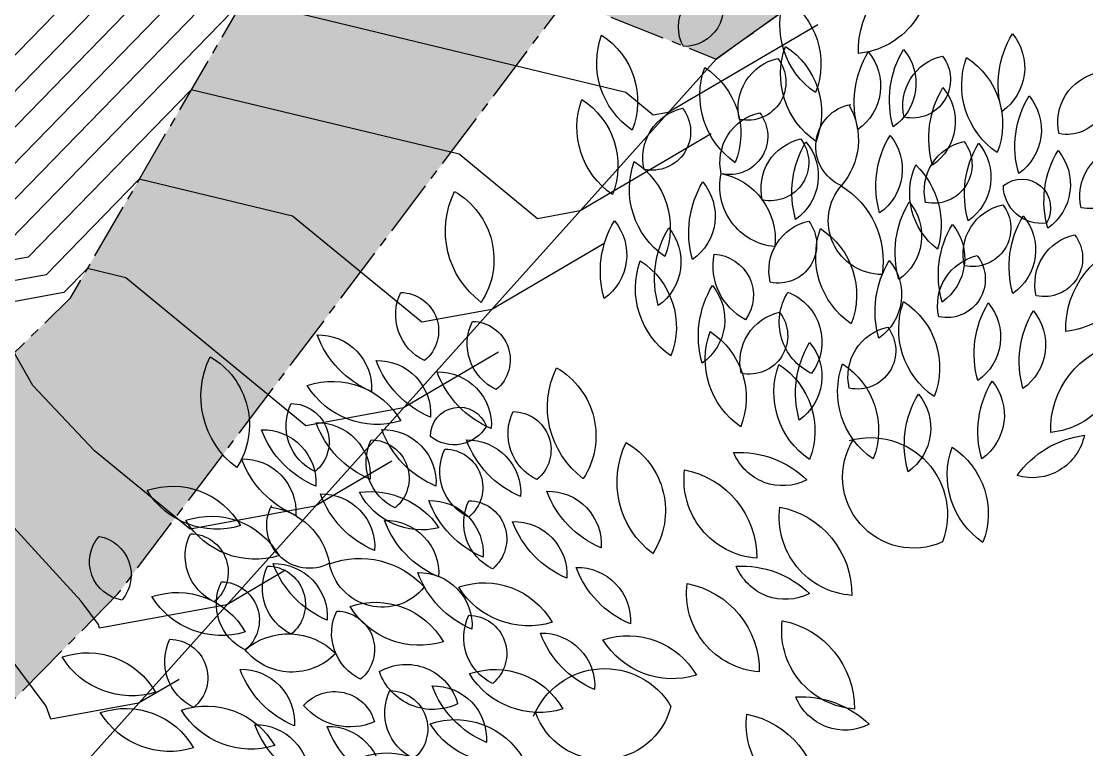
# Model space of a CAD drawing. Header units: metres. Extents: x 1097510 to 2158594, y 877039 to 1751652.
# Drawn here: x 1097738.58 to 1097752.78, y 877195.64 to 877205.34 of the extents above; entities that cross this region are included whole.
import ezdxf

# ---------------------------------------------------------------- set-up
doc = ezdxf.new("R2010")
doc.units = ezdxf.units.M
doc.header["$XCLIPFRAME"] = 0
doc.linetypes.add('CENTER2', pattern=[1.125, 0.75, -0.125, 0.125, -0.125])
for name, color, linetype in [('C-TOPO-MAJR', 9, 'Continuous'), ('C-TOPO-MINR', 8, 'Continuous'), ('DWGAUTOCAD.COM', 7, 'Continuous'), ('Foto Dron', 7, 'Continuous'), ('Via', 7, 'CENTER2')]:
    doc.layers.add(name, color=color, linetype=linetype)
picture_1 = doc.add_image_def('image1.tif', size_in_pixel=(3465, 4096))

# ---------------------------------------------------------------- blocks, each defined once
blk = doc.blocks.new('A$C74456AAD')
at = {"color": 66, "linetype": 'Continuous'}
for centre, radius, start, end in [((2.872, 4.9539), 0.207, 171.3398, 264.5004), ((2.6169, 4.7551), 0.2354, 358.2313, 77.6088), ((3.3116, 4.8699), 0.1036, 151.8898, 270.9541), ((3.2246, 4.8168), 0.1021, 330.379, 92.4649), ((3.1586, 4.7207), 0.2075, 122.7665, 201.5097), ((2.8438, 4.8222), 0.2153, 304.4389, 19.8373), ((2.5538, 4.71), 0.1402, 140.1886, 235.0264), ((2.2254, 4.6661), 0.258, 344.0211, 31.194), ((3.6418, 4.6219), 0.2075, 122.7665, 201.5097), ((3.327, 4.7234), 0.2153, 304.4389, 19.8373), ((2.8407, 4.6689), 0.1402, 140.1886, 235.0264), ((2.5123, 4.6251), 0.258, 344.0211, 31.194), ((2.9337, 4.6623), 0.1402, 140.1886, 235.0264), ((2.6053, 4.6184), 0.258, 344.0211, 31.194), ((3.157, 4.5919), 0.2075, 122.7665, 201.5097), ((2.8422, 4.6934), 0.2153, 304.4389, 19.8373), ((2.6792, 4.5625), 0.2075, 122.7665, 201.5097), ((2.3644, 4.664), 0.2153, 304.4389, 19.8373), ((2.7104, 4.6788), 0.1012, 142.2033, 282.1281), ((2.6016, 4.6103), 0.1336, 346.7912, 77.5402), ((3.1445, 4.6728), 0.1012, 142.2033, 282.1281), ((3.0357, 4.6043), 0.1336, 346.7912, 77.5402), ((3.3698, 4.5361), 0.2075, 122.7665, 201.5097), ((3.055, 4.6375), 0.2153, 304.4389, 19.8373), ((2.7369, 4.5682), 0.1402, 140.1886, 235.0264), ((2.4086, 4.5243), 0.258, 344.0211, 31.194), ((2.5098, 4.5461), 0.1402, 140.1886, 235.0264), ((2.1814, 4.5022), 0.258, 344.0211, 31.194), ((3.0366, 4.52), 0.1844, 149.87, 220.8458), ((2.852, 4.5027), 0.1127, 293.573, 79.8151), ((3.6939, 4.452), 0.2075, 122.7665, 201.5097), ((3.3791, 4.5535), 0.2153, 304.4389, 19.8373), ((3.1925, 4.5295), 0.1012, 142.2033, 282.1281), ((3.0837, 4.461), 0.1336, 346.7912, 77.5402), ((3.3958, 4.5413), 0.1012, 142.2033, 282.1281), ((3.287, 4.4729), 0.1336, 346.7912, 77.5402), ((2.8765, 4.4422), 0.1402, 140.1886, 235.0264), ((2.5481, 4.3983), 0.258, 344.0211, 31.194), ((2.6429, 4.4215), 0.1402, 140.1886, 235.0264), ((2.3145, 4.3777), 0.258, 344.0211, 31.194), ((2.6537, 4.4541), 0.1012, 142.2033, 282.1281), ((2.5449, 4.3856), 0.1336, 346.7912, 77.5402), ((3.0981, 4.4252), 0.1402, 140.1886, 235.0264), ((3.0843, 4.4605), 0.1012, 142.2033, 282.1281), ((2.7697, 4.3814), 0.258, 344.0211, 31.194), ((2.9755, 4.392), 0.1336, 346.7912, 77.5402), ((2.4332, 4.4021), 0.1402, 140.1886, 235.0264), ((2.1048, 4.3583), 0.258, 344.0211, 31.194), ((2.8545, 4.296), 0.2205, 134.1393, 196.871), ((2.5324, 4.3793), 0.1845, 307.0325, 23.9777), ((3.5557, 4.2885), 0.2075, 122.7665, 201.5097), ((3.2408, 4.39), 0.2153, 304.4389, 19.8373), ((2.4213, 4.3406), 0.0762, 50.5291, 211.4743), ((3.2488, 4.2573), 0.1774, 101.3059, 186.1366), ((3.058, 4.3973), 0.1596, 275.1553, 12.2872), ((2.3699, 4.3997), 0.0998, 262.184, 359.8194), ((3.0179, 4.2012), 0.231, 121.3181, 189.0098), ((2.7899, 4.3067), 0.1417, 269.9441, 40.8458), ((3.3701, 4.3194), 0.1402, 140.1886, 235.0264), ((3.0417, 4.2756), 0.258, 344.0211, 31.194), ((4.0204, 4.2046), 0.207, 119.9112, 213.0719), ((3.7059, 4.2801), 0.2354, 306.8028, 26.1803), ((2.8257, 4.2667), 0.1402, 140.1886, 235.0264), ((2.4973, 4.2228), 0.258, 344.0211, 31.194), ((2.5514, 4.287), 0.1012, 142.2033, 282.1281), ((2.4426, 4.2186), 0.1336, 346.7912, 77.5402), ((2.5251, 4.2298), 0.1402, 140.1886, 235.0264), ((2.1967, 4.186), 0.258, 344.0211, 31.194), ((3.0634, 4.2437), 0.1012, 142.2033, 282.1281), ((2.9546, 4.1753), 0.1336, 346.7912, 77.5402), ((3.6032, 4.2168), 0.1402, 140.1886, 235.0264), ((3.2748, 4.173), 0.258, 344.0211, 31.194), ((2.7118, 4.2074), 0.1402, 140.1886, 235.0264), ((2.3834, 4.1635), 0.258, 344.0211, 31.194), ((3.0643, 4.1115), 0.2075, 122.7665, 201.5097), ((2.7495, 4.2129), 0.2153, 304.4389, 19.8373), ((3.4602, 4.198), 0.1402, 140.1886, 235.0264), ((3.1318, 4.1542), 0.258, 344.0211, 31.194), ((2.3619, 4.2079), 0.1012, 142.2033, 282.1281), ((2.2531, 4.1395), 0.1336, 346.7912, 77.5402), ((2.6186, 4.1527), 0.1012, 142.2033, 282.1281), ((2.5098, 4.0843), 0.1336, 346.7912, 77.5402), ((3.2381, 4.1096), 0.1091, 92.8394, 215.7308), ((3.074, 4.1886), 0.1616, 297.8986, 10.6717), ((2.8785, 4.1122), 0.1402, 140.1886, 235.0264), ((2.5502, 4.0683), 0.258, 344.0211, 31.194), ((3.5396, 4.0265), 0.2075, 122.7665, 201.5097), ((3.2248, 4.128), 0.2153, 304.4389, 19.8373), ((3.3447, 4.0461), 0.1402, 140.1886, 235.0264), ((3.0163, 4.0023), 0.258, 344.0211, 31.194), ((3.089, 3.9873), 0.1406, 111.1811, 216.3662), ((2.9109, 4.0391), 0.1499, 295.6409, 31.9064), ((4.0604, 4.0164), 0.1012, 90.7747, 230.6995), ((2.6174, 4.0003), 0.1402, 140.1886, 235.0264), ((2.289, 3.9564), 0.258, 344.0211, 31.194), ((2.8454, 3.9193), 0.2075, 122.7665, 201.5097), ((2.5306, 4.0208), 0.2153, 304.4389, 19.8373), ((2.4985, 3.9794), 0.1402, 140.1886, 235.0264), ((2.1701, 3.9355), 0.258, 344.0211, 31.194), ((3.1398, 4.0035), 0.1012, 142.2033, 282.1281), ((3.031, 3.935), 0.1336, 346.7912, 77.5402), ((2.8549, 3.9643), 0.1012, 142.2033, 282.1281), ((2.7461, 3.8958), 0.1336, 346.7912, 77.5402), ((3.8715, 3.9401), 0.1012, 90.7747, 230.6995), ((3.7502, 3.9825), 0.1336, 295.3626, 26.1116), ((3.3556, 3.8399), 0.2075, 122.7665, 201.5097), ((3.0408, 3.9413), 0.2153, 304.4389, 19.8373), ((3.0884, 3.8962), 0.1402, 140.1886, 235.0264), ((2.76, 3.8523), 0.258, 344.0211, 31.194), ((4.6652, 3.7688), 0.207, 119.9112, 213.0719), ((4.3507, 3.8444), 0.2354, 306.8028, 26.1803), ((3.7513, 3.7397), 0.207, 119.9112, 213.0719), ((3.4368, 3.8152), 0.2354, 306.8028, 26.1803), ((3.9602, 3.7679), 0.1402, 88.76, 183.5979), ((3.7212, 3.9973), 0.258, 292.5925, 339.7654), ((4.2391, 3.6756), 0.2075, 71.3379, 150.0811), ((4.1221, 3.9849), 0.2153, 253.0103, 328.4087), ((4.3493, 3.7237), 0.1012, 90.7747, 230.6995), ((4.228, 3.7661), 0.1336, 295.3626, 26.1116), ((3.764, 3.7025), 0.1012, 90.7747, 230.6995), ((3.6426, 3.7449), 0.1336, 295.3626, 26.1116), ((3.9047, 3.7389), 0.0762, 359.1006, 160.0457), ((4.2795, 3.634), 0.1402, 88.76, 183.5979), ((4.0404, 3.8633), 0.258, 292.5925, 339.7654), ((3.9189, 3.8159), 0.0998, 210.7555, 308.3908), ((4.1062, 3.616), 0.1402, 88.76, 183.5979), ((3.8671, 3.8454), 0.258, 292.5925, 339.7654), ((4.4229, 3.6156), 0.1402, 88.76, 183.5979), ((4.1839, 3.845), 0.258, 292.5925, 339.7654), ((3.5679, 3.5424), 0.207, 119.9112, 213.0719), ((3.2533, 3.6179), 0.2354, 306.8028, 26.1803), ((3.8828, 3.5886), 0.1402, 88.76, 183.5979), ((3.6438, 3.818), 0.258, 292.5925, 339.7654), ((4.1383, 3.6279), 0.1012, 90.7747, 230.6995), ((4.017, 3.6703), 0.1336, 295.3626, 26.1116), ((3.9439, 3.6037), 0.1012, 90.7747, 230.6995), ((3.8226, 3.6461), 0.1336, 295.3626, 26.1116), ((4.4757, 3.5388), 0.1402, 88.76, 183.5979), ((4.2367, 3.7682), 0.258, 292.5925, 339.7654), ((4.6616, 3.3994), 0.2075, 71.3379, 150.0811), ((3.6704, 3.4533), 0.1402, 88.76, 183.5979), ((3.4314, 3.6827), 0.258, 292.5925, 339.7654), ((3.8808, 3.4675), 0.1012, 90.7747, 230.6995), ((3.7595, 3.5099), 0.1336, 295.3626, 26.1116), ((3.9817, 3.4287), 0.1402, 88.76, 183.5979), ((3.7427, 3.658), 0.258, 292.5925, 339.7654), ((4.1399, 3.3723), 0.2205, 82.7107, 145.4424), ((4.0042, 3.6761), 0.1845, 255.604, 332.5491), ((4.2679, 3.4463), 0.1402, 88.76, 183.5979), ((4.0289, 3.6757), 0.258, 292.5925, 339.7654), ((4.5446, 3.7088), 0.2153, 253.0103, 328.4087), ((4.3, 3.5032), 0.1127, 242.1444, 28.3865), ((4.4286, 3.3696), 0.1844, 98.4414, 169.4173), ((3.7609, 3.3733), 0.1402, 88.76, 183.5979), ((3.5219, 3.6027), 0.258, 292.5925, 339.7654), ((4.0991, 3.3766), 0.1402, 88.76, 183.5979), ((3.86, 3.606), 0.258, 292.5925, 339.7654), ((4.5599, 3.3203), 0.2075, 71.3379, 150.0811), ((4.4429, 3.6297), 0.2153, 253.0103, 328.4087), ((4.6153, 3.3805), 0.1012, 90.7747, 230.6995), ((4.494, 3.4229), 0.1336, 295.3626, 26.1116), ((4.8736, 3.3728), 0.1036, 100.4612, 219.5256), ((4.7779, 3.4076), 0.1021, 278.9504, 41.0363), ((4.1677, 3.1854), 0.231, 69.8895, 137.5812), ((4.108, 3.4295), 0.1417, 218.5156, 349.4173), ((4.3929, 3.2625), 0.1402, 88.76, 183.5979), ((4.1538, 3.4919), 0.258, 292.5925, 339.7654), ((3.5935, 3.2526), 0.1402, 88.76, 183.5979), ((3.3544, 3.482), 0.258, 292.5925, 339.7654), ((4.0112, 3.2389), 0.1402, 88.76, 183.5979), ((3.7722, 3.4683), 0.258, 292.5925, 339.7654), ((4.4118, 3.2952), 0.1012, 90.7747, 230.6995), ((4.2904, 3.3376), 0.1336, 295.3626, 26.1116), ((3.8398, 3.1446), 0.2075, 71.3379, 150.0811), ((4.5332, 3.2536), 0.1012, 90.7747, 230.6995), ((4.4119, 3.296), 0.1336, 295.3626, 26.1116), ((3.7228, 3.454), 0.2153, 253.0103, 328.4087), ((4.6489, 3.1191), 0.2075, 71.3379, 150.0811), ((4.532, 3.4285), 0.2153, 253.0103, 328.4087), ((4.1265, 3.0933), 0.2075, 71.3379, 150.0811), ((4.0095, 3.4027), 0.2153, 253.0103, 328.4087), ((3.8808, 3.1652), 0.1012, 90.7747, 230.6995), ((3.7595, 3.2076), 0.1336, 295.3626, 26.1116), ((4.2293, 3.1764), 0.1012, 90.7747, 230.6995), ((4.1079, 3.2188), 0.1336, 295.3626, 26.1116), ((3.4594, 3.0051), 0.2075, 71.3379, 150.0811), ((3.6877, 3.0795), 0.1402, 88.76, 183.5979), ((3.4487, 3.3089), 0.258, 292.5925, 339.7654), ((4.3555, 3.04), 0.1774, 49.8773, 134.7081), ((4.6692, 3.1021), 0.1012, 90.7747, 230.6995), ((4.5479, 3.1445), 0.1336, 295.3626, 26.1116), ((3.3424, 3.3145), 0.2153, 253.0103, 328.4087), ((4.346, 3.2764), 0.1596, 223.7267, 320.8587), ((4.8857, 2.96), 0.2075, 71.3379, 150.0811), ((4.7687, 3.2694), 0.2153, 253.0103, 328.4087), ((3.5211, 2.9229), 0.203, 22.5331, 149.3657), ((3.8115, 2.9161), 0.2075, 71.3379, 150.0811), ((4.0448, 2.9965), 0.1406, 59.7525, 164.9377), ((4.4797, 2.9839), 0.1402, 88.76, 183.5979), ((4.2407, 3.2132), 0.258, 292.5925, 339.7654), ((3.6946, 3.2255), 0.2153, 253.0103, 328.4087), ((3.9743, 3.168), 0.1499, 244.2123, 340.4778), ((3.9731, 2.9402), 0.1402, 88.76, 183.5979), ((3.7341, 3.1696), 0.258, 292.5925, 339.7654), ((4.0891, 2.9669), 0.1012, 90.7747, 230.6995), ((3.9678, 3.0093), 0.1336, 295.3626, 26.1116), ((4.2334, 2.9562), 0.1091, 41.4109, 164.3023), ((3.5276, 3.073), 0.187, 194.4661, 340.6139), ((4.1928, 3.1338), 0.1616, 246.4701, 319.2431), ((4.5713, 2.8195), 0.2075, 71.3379, 150.0811), ((4.4543, 3.1289), 0.2153, 253.0103, 328.4087), ((4.7853, 2.8133), 0.2075, 71.3379, 150.0811), ((4.6683, 3.1227), 0.2153, 253.0103, 328.4087), ((3.9152, 2.784), 0.2075, 71.3379, 150.0811), ((3.7982, 3.0933), 0.2153, 253.0103, 328.4087), ((4.2502, 2.8333), 0.1402, 88.76, 183.5979), ((4.0112, 3.0627), 0.258, 292.5925, 339.7654), ((4.441, 2.8377), 0.1402, 88.76, 183.5979), ((4.2019, 3.0671), 0.258, 292.5925, 339.7654), ((4.0958, 2.6961), 0.2075, 71.3379, 150.0811)]:
    blk.add_arc(centre, radius, start, end, dxfattribs=at)
at = {"color": 62, "linetype": 'Continuous'}
for centre, radius, start, end in [((2.3013, 4.6354), 0.1012, 142.2033, 282.1281), ((2.1925, 4.5669), 0.1336, 346.7912, 77.5402), ((2.2433, 4.4401), 0.1012, 142.2033, 282.1281), ((2.1345, 4.3717), 0.1336, 346.7912, 77.5402), ((2.325, 4.2212), 0.207, 171.3398, 264.5004), ((2.0698, 4.0224), 0.2354, 358.2313, 77.6088), ((3.939, 4.0588), 0.1336, 295.3626, 26.1116), ((4.2761, 3.8656), 0.1402, 88.76, 183.5979), ((4.0371, 4.095), 0.258, 292.5925, 339.7654), ((2.3649, 3.9547), 0.207, 171.3398, 264.5004), ((2.1097, 3.756), 0.2354, 358.2313, 77.6088), ((4.1205, 3.7978), 0.1402, 88.76, 183.5979), ((3.8815, 4.0272), 0.258, 292.5925, 339.7654), ((3.0064, 3.7548), 0.2075, 122.7665, 201.5097), ((2.6916, 3.8562), 0.2153, 304.4389, 19.8373), ((3.1744, 3.7534), 0.2075, 122.7665, 201.5097), ((2.8596, 3.8549), 0.2153, 304.4389, 19.8373), ((2.6074, 3.7941), 0.1402, 140.1886, 235.0264), ((2.279, 3.7502), 0.258, 344.0211, 31.194), ((2.8015, 3.7599), 0.1402, 140.1886, 235.0264), ((2.4731, 3.716), 0.258, 344.0211, 31.194), ((2.2231, 3.4853), 0.258, 35.4496, 82.6225), ((2.3936, 3.7694), 0.1402, 191.6172, 286.455), ((2.7173, 3.535), 0.2075, 122.7665, 201.5097), ((2.4025, 3.6364), 0.2153, 304.4389, 19.8373), ((2.8201, 3.5319), 0.203, 73.9616, 200.7943), ((2.7067, 3.6306), 0.187, 245.8947, 32.0424), ((3.1672, 3.438), 0.258, 86.8782, 134.0511), ((3.0513, 3.7484), 0.1402, 243.0457, 337.8836), ((3.3557, 3.4191), 0.2354, 101.0885, 180.466), ((3.1051, 3.6236), 0.207, 274.1969, 7.3576), ((3.1048, 3.3209), 0.2354, 101.0885, 180.466), ((2.8542, 3.5254), 0.207, 274.1969, 7.3576), ((3.1604, 3.1383), 0.258, 86.8782, 134.0511), ((3.0446, 3.4487), 0.1402, 243.0457, 337.8836), ((3.3489, 3.1194), 0.2354, 101.0885, 180.466), ((3.0984, 3.3239), 0.207, 274.1969, 7.3576), ((3.0981, 3.0212), 0.2354, 101.0885, 180.466), ((2.8475, 3.2258), 0.207, 274.1969, 7.3576), ((3.0032, 2.7937), 0.258, 86.8782, 134.0511), ((2.8874, 3.104), 0.1402, 243.0457, 337.8836), ((3.1917, 2.7748), 0.2354, 101.0885, 180.466), ((2.9412, 2.9793), 0.207, 274.1969, 7.3576)]:
    blk.add_arc(centre, radius, start, end, dxfattribs=at)

msp = doc.modelspace()

# ---------------------------------------------------------------- hatches: boundary and pattern name
at = {"layer": 'Via', "transparency": 33554602}
h = msp.add_hatch(dxfattribs=at)
h.set_pattern_fill('AR-CONC', color=9, scale=0.01)
h.paths.add_polyline_path([(1097743.406, 877209.884), (1097742.789, 877207.774), (1097739.23, 877201.65), (1097731.624, 877194.237), (1097728.844, 877192.061), (1097723.938, 877187.976), (1097713.661, 877183.589), (1097708.774, 877180.942), (1097704.197, 877177.294), (1097702.283, 877175.792), (1097698.494, 877169.681), (1097697.048, 877167.117), (1097696.739, 877163), (1097696.405, 877157.375), (1097697.261, 877153.918), (1097698.725, 877142.966), (1097702.195, 877134.401), (1097704.278, 877131.959), (1097702.854, 877143.121), (1097701.527, 877147.394), (1097700.771, 877150.597), (1097699.626, 877157.377), (1097700.517, 877161.414), (1097700.209, 877165.197), (1097701.923, 877167.962), (1097702.662, 877170.388), (1097705.585, 877173.118), (1097707.902, 877176.215), (1097715.868, 877180.484), (1097721.42, 877182.884), (1097726.789, 877184.65), (1097730.424, 877188.426), (1097731.775, 877190.234), (1097734.3, 877192.055), (1097739.871, 877197.714), (1097745.847, 877205.636), (1097747.847, 877204.842), (1097752.597, 877208.238), (1097748.356, 877212.762), (1097746.929, 877210.428)])

# ---------------------------------------------------------------- linework, layer by layer
at = {"color": 7, "true_color": 0xf0f0f0, "elevation": 1524.878, "flags": 128}
msp.add_lwpolyline([(1097634.053, 877203.423), (1097648.747, 877202.896), (1097665.209, 877201.516), (1097676.679, 877201.505), (1097687.817, 877201.494), (1097702.372, 877204.916), (1097709.087, 877204.78), (1097724.138, 877203.189), (1097735.028, 877205.815), (1097743.406, 877209.884), (1097746.929, 877210.428), (1097748.356, 877212.762), (1097752.597, 877208.238), (1097747.847, 877204.842), (1097737.529, 877193.34), (1097733.953, 877187.068), (1097729.469, 877182.53), (1097726.491, 877180.653), (1097717.986, 877167.963)], dxfattribs=at)
at = {"layer": 'C-TOPO-MAJR', "color": 32, "flags": 128}
for points, elevation in [([(1097737.248, 877203.615), (1097740.81, 877207.274), (1097743.077, 877208.76), (1097745.561, 877210.217), (1097744.603, 877212.648), (1097747.161, 877213.123), (1097746.222, 877214.208), (1097745.586, 877215.402)], 1522), ([(1097750.618, 877206.752), (1097750.175, 877206.492), (1097748.555, 877209.061), (1097747.652, 877206.03), (1097746.016, 877205.903), (1097742.232, 877206.816), (1097738.199, 877202.672)], 1523), ([(1097744.942, 877200.936), (1097743.676, 877200.193), (1097742.377, 877199.954), (1097739.976, 877201.926), (1097739.463, 877202.05), (1097739.15, 877201.729), (1097736.784, 877201.295)], 1524)]:
    msp.add_lwpolyline(points, dxfattribs=dict(at, elevation=elevation))
at = {"layer": 'C-TOPO-MINR', "flags": 128}
for points, elevation in [([(1097737.961, 877202.908), (1097742.668, 877207.743), (1097742.807, 877207.834), (1097743.707, 877208.362), (1097747.224, 877208.635), (1097747.621, 877209.969), (1097747.599, 877209.995), (1097748.858, 877210.925), (1097748.858, 877210.881), (1097749.826, 877209.745), (1097750.813, 877212.029), (1097752.063, 877213.327), (1097750.68, 877215.886), (1097750.157, 877216.869)], 1522.75), ([(1097737.723, 877203.143), (1097742.048, 877207.587), (1097742.897, 877208.143), (1097746.744, 877210.399), (1097746.615, 877210.728), (1097747.176, 877210.832), (1097748.935, 877212.144), (1097749.044, 877212.761), (1097750.025, 877213.779), (1097749.574, 877214.614), (1097748.633, 877216.38)], 1522.5), ([(1097737.486, 877203.379), (1097741.429, 877207.431), (1097742.987, 877208.452), (1097746.152, 877210.308), (1097745.609, 877211.688), (1097747.967, 877212.125), (1097748.547, 877212.558), (1097748.689, 877213.365), (1097748.079, 877214.07), (1097747.11, 877215.891)], 1522.25), ([(1097749.199, 877205.298), (1097747.207, 877204.128), (1097747.007, 877204.092), (1097746.639, 877204.394), (1097741.54, 877205.625), (1097738.437, 877202.436)], 1523.25), ([(1097747.78, 877203.844), (1097746.03, 877202.817), (1097745.464, 877202.712), (1097744.418, 877203.572), (1097740.847, 877204.433), (1097738.675, 877202.201), (1097736.581, 877201.816)], 1523.5), ([(1097746.361, 877202.39), (1097744.853, 877201.505), (1097743.921, 877201.333), (1097742.197, 877202.749), (1097740.155, 877203.242), (1097738.912, 877201.965), (1097736.682, 877201.555)], 1523.75), ([(1097743.523, 877199.482), (1097742.5, 877198.881), (1097740.834, 877198.575), (1097739.56, 877199.621), (1097738.734, 877200.491), (1097738.278, 877201.29)], 1524.25), ([(1097742.104, 877198.028), (1097741.323, 877197.569), (1097739.626, 877197.257), (1097739.61, 877197.305), (1097739.378, 877197.615), (1097738.004, 877199.117)], 1524.5), ([(1097740.685, 877196.574), (1097740.146, 877196.257), (1097738.976, 877196.042), (1097738.915, 877196.216), (1097738.066, 877197.351)], 1524.75)]:
    msp.add_lwpolyline(points, dxfattribs=dict(at, elevation=elevation))
at = {"layer": 'Via', "color": 7, "true_color": 0xf0f0f0, "elevation": 1540, "flags": 128}
msp.add_lwpolyline([(1097743.406, 877209.884), (1097742.789, 877207.774), (1097739.23, 877201.65), (1097731.624, 877194.237), (1097728.844, 877192.061), (1097723.938, 877187.976), (1097713.661, 877183.589), (1097708.774, 877180.942), (1097704.197, 877177.294), (1097702.283, 877175.792), (1097698.494, 877169.681), (1097697.048, 877167.117), (1097696.739, 877163), (1097696.405, 877157.375), (1097697.261, 877153.918), (1097698.725, 877142.966), (1097702.195, 877134.401), (1097704.278, 877131.959), (1097702.854, 877143.121), (1097701.527, 877147.394), (1097700.771, 877150.597), (1097699.626, 877157.377), (1097700.517, 877161.414), (1097700.209, 877165.197), (1097701.923, 877167.962), (1097702.662, 877170.388), (1097705.585, 877173.118), (1097707.902, 877176.215), (1097715.868, 877180.484), (1097721.42, 877182.884), (1097726.789, 877184.65), (1097730.424, 877188.426), (1097731.775, 877190.234), (1097734.3, 877192.055), (1097739.871, 877197.714), (1097745.847, 877205.636), (1097747.847, 877204.842), (1097752.597, 877208.238), (1097748.356, 877212.762), (1097746.929, 877210.428), (1097743.406, 877209.884)], dxfattribs=at)

# ---------------------------------------------------------------- block references
at = {"layer": 'DWGAUTOCAD.COM', "xscale": -5.054705639544697, "yscale": 5.054705639544697, "zscale": 5.054705639544697}
msp.add_blockref('A$C74456AAD', (1097764.158, 877180.917), dxfattribs=at)

# ---------------------------------------------------------------- pictures from other files: only their frames are drawn
at = {"layer": 'Foto Dron'}
image = msp.add_image(picture_1, insert=(1097491.044, 876888.864, 3067.918), size_in_units=(372.621, 440.477), dxfattribs=at)
image.set_boundary_path([(174.536, 772.878), (2798.816, 2703.625)])
image.dxf.flags = 15

doc.saveas('drawing.dxf')
